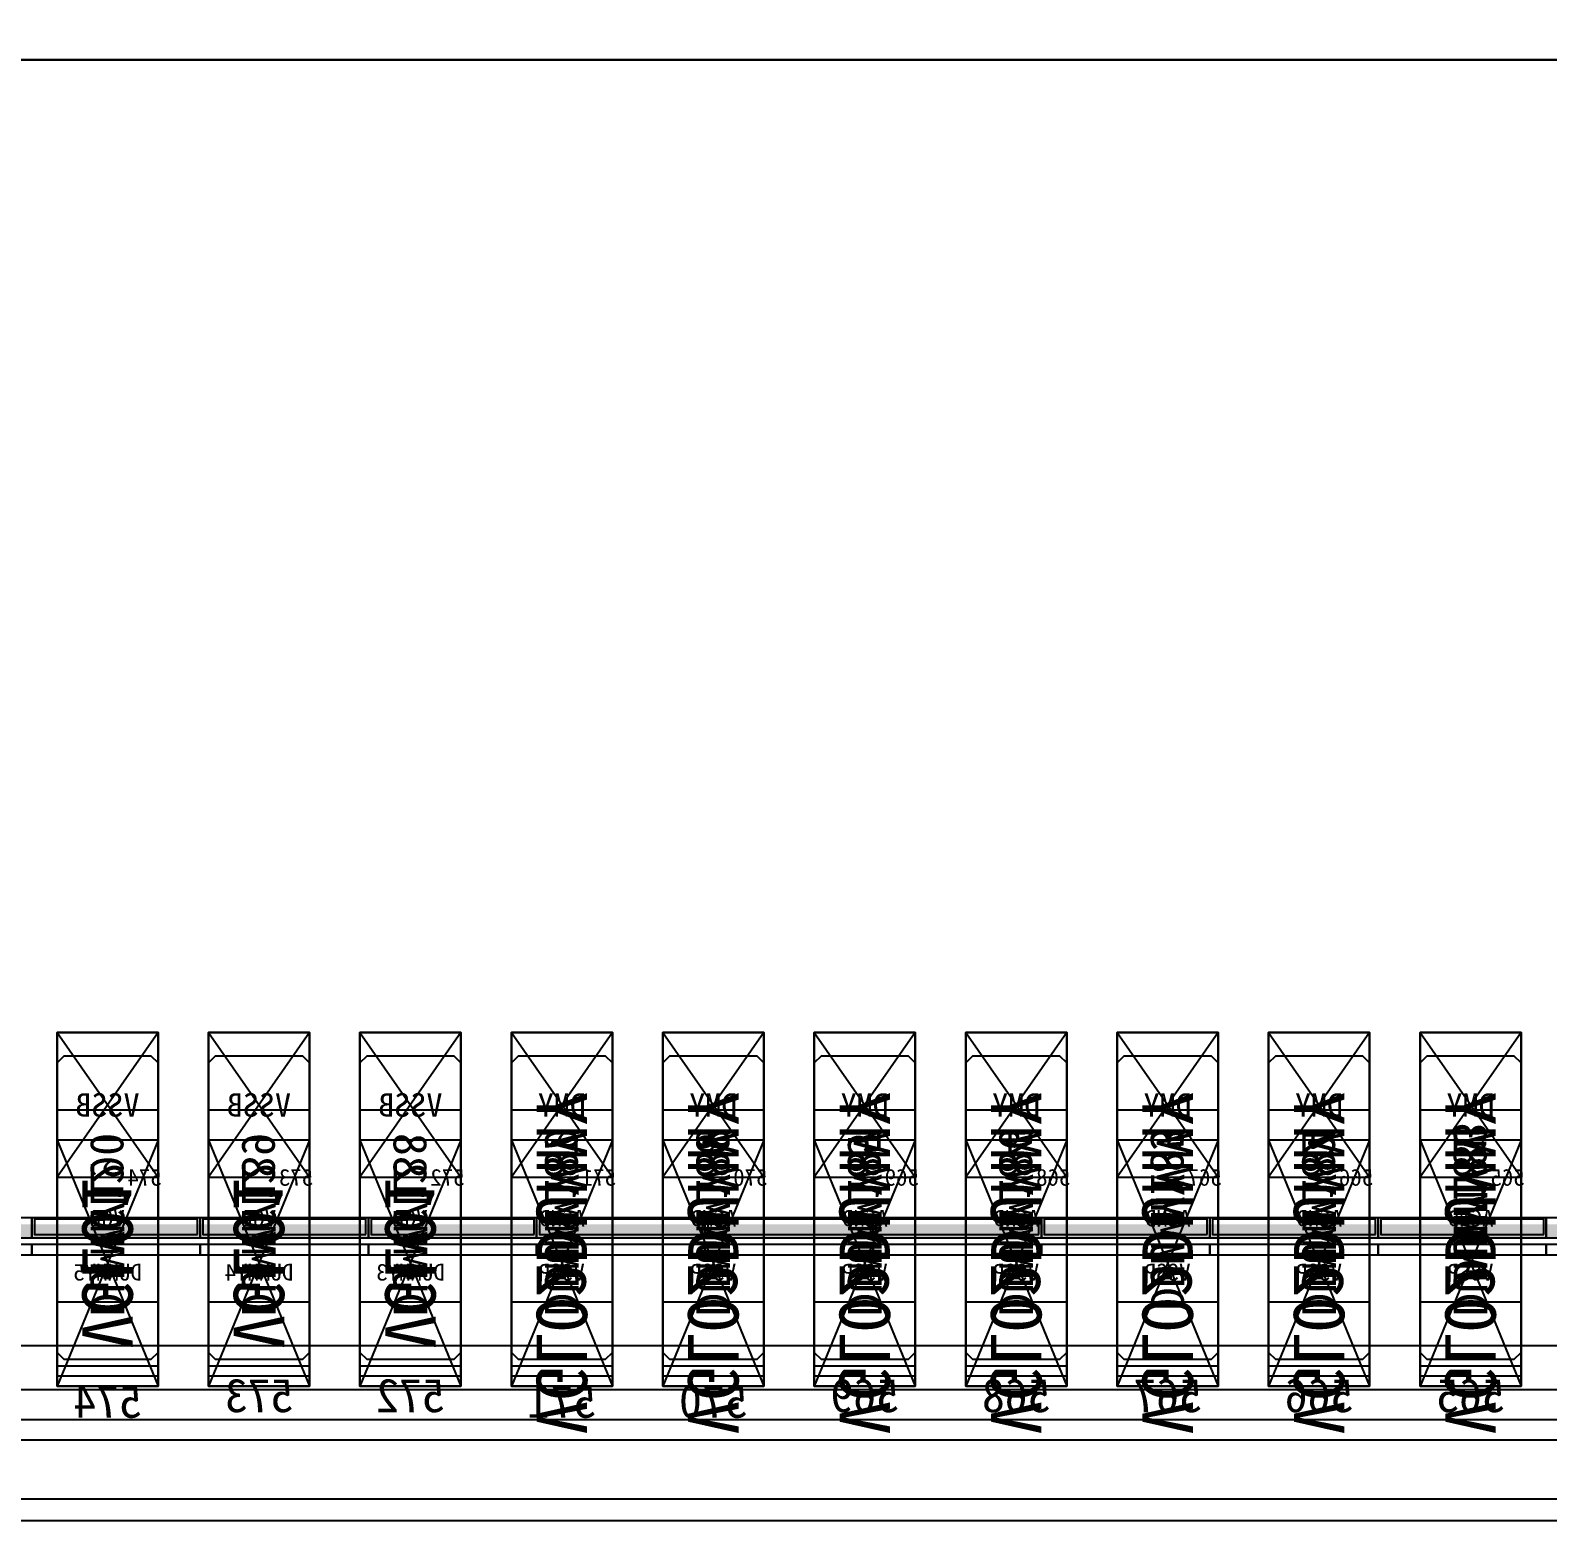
# Model space of a CAD drawing. Header units: millimetres. Extents: x 427 to 2444, y 137 to 817.
# Drawn here: x 1123.4964 to 1123.9472, y 300.7749 to 301.2176 of the extents above; entities that cross this region are included whole.
import ezdxf
from ezdxf.enums import TextEntityAlignment as Align

# ---------------------------------------------------------------- set-up
doc = ezdxf.new("R2010")
doc.units = ezdxf.units.MM
for name, color, linetype in [('L0', 211, 'Continuous'), ('L102', 91, 'Continuous'), ('L114', 213, 'Continuous'), ('L240', 60, 'Continuous'), ('L241', 200, 'Continuous'), ('L242', 51, 'Continuous'), ('L245', 53, 'Continuous'), ('L246', 93, 'Continuous'), ('L59', 140, 'Continuous'), ('L63', 4, 'Continuous'), ('L98', 150, 'Continuous')]:
    doc.layers.add(name, color=color, linetype=linetype)
doc.styles.add('txt', font='simhei.ttf')

# ---------------------------------------------------------------- blocks, each defined once
blk = doc.blocks.new('HX8394_F_PAD')
at = {"layer": 'L0'}
blk.add_lwpolyline([(-13.86, -0.4025), (-13.86, 0.4025), (13.86, 0.4025), (13.86, -0.4025), (-13.86, -0.4025)], close=True, dxfattribs=at)
at = {"layer": 'L241'}
blk.add_lwpolyline([(-13.9, -0.435), (-13.9, 0.435), (13.9, 0.435), (13.9, -0.435), (-13.9, -0.435)], close=True, dxfattribs=at)
at = {"layer": 'L242'}
for points in [[(11.7095, -0.3935), (11.7075, -0.3915), (11.7075, -0.3055), (11.7095, -0.3035), (11.7355, -0.3035), (11.7375, -0.3055), (11.7375, -0.3915), (11.7355, -0.3935), (11.7095, -0.3935)], [(11.7545, -0.3935), (11.7525, -0.3915), (11.7525, -0.3055), (11.7545, -0.3035), (11.7805, -0.3035), (11.7825, -0.3055), (11.7825, -0.3915), (11.7805, -0.3935), (11.7545, -0.3935)], [(11.7995, -0.3935), (11.7975, -0.3915), (11.7975, -0.3055), (11.7995, -0.3035), (11.8255, -0.3035), (11.8275, -0.3055), (11.8275, -0.3915), (11.8255, -0.3935), (11.7995, -0.3935)], [(11.8445, -0.3935), (11.8425, -0.3915), (11.8425, -0.3055), (11.8445, -0.3035), (11.8705, -0.3035), (11.8725, -0.3055), (11.8725, -0.3915), (11.8705, -0.3935), (11.8445, -0.3935)], [(11.8895, -0.3935), (11.8875, -0.3915), (11.8875, -0.3055), (11.8895, -0.3035), (11.9155, -0.3035), (11.9175, -0.3055), (11.9175, -0.3915), (11.9155, -0.3935), (11.8895, -0.3935)], [(11.9345, -0.3935), (11.9325, -0.3915), (11.9325, -0.3055), (11.9345, -0.3035), (11.9605, -0.3035), (11.9625, -0.3055), (11.9625, -0.3915), (11.9605, -0.3935), (11.9345, -0.3935)], [(11.9795, -0.3935), (11.9775, -0.3915), (11.9775, -0.3055), (11.9795, -0.3035), (12.0055, -0.3035), (12.0075, -0.3055), (12.0075, -0.3915), (12.0055, -0.3935), (11.9795, -0.3935)], [(12.0245, -0.3935), (12.0225, -0.3915), (12.0225, -0.3055), (12.0245, -0.3035), (12.0505, -0.3035), (12.0525, -0.3055), (12.0525, -0.3915), (12.0505, -0.3935), (12.0245, -0.3935)], [(12.0695, -0.3935), (12.0675, -0.3915), (12.0675, -0.3055), (12.0695, -0.3035), (12.0955, -0.3035), (12.0975, -0.3055), (12.0975, -0.3915), (12.0955, -0.3935), (12.0695, -0.3935)], [(12.1145, -0.3935), (12.1125, -0.3915), (12.1125, -0.3055), (12.1145, -0.3035), (12.1405, -0.3035), (12.1425, -0.3055), (12.1425, -0.3915), (12.1405, -0.3935), (12.1145, -0.3935)]]:
    blk.add_lwpolyline(points, close=True, dxfattribs=at)
at = {"layer": 'L240', "style": 'txt'}
for s, p in [('DUMMY83', (11.7225, -0.346834)), ('DUMMY84', (11.7675, -0.3485)), ('DUMMY85', (11.8125, -0.3485)), ('DUMMY86', (11.8575, -0.3485)), ('DUMMY87', (11.9025, -0.3485)), ('DUMMY88', (11.9475, -0.3485)), ('DUMMY89', (11.9925, -0.3485)), ('VGL2', (12.0375, -0.3485)), ('VGL2', (12.0825, -0.3485)), ('VGL2', (12.1275, -0.3485))]:
    blk.add_text(s, height=0.01, rotation=90, dxfattribs=at).set_placement(p, align=Align.MIDDLE_CENTER)
blk = doc.blocks.new('NTBUMP_73X30')
at = {"color": 5, "linetype": 'Continuous'}
blk.add_lwpolyline([(-0.015, 0.04), (0.015, -0.033), (0.015, 0.04), (-0.015, -0.033)], dxfattribs=at)
at = {"layer": 'L242', "color": 5}
blk.add_lwpolyline([(-0.015, -0.033), (-0.015, 0.04), (0.015, 0.04), (0.015, -0.033), (-0.015, -0.033)], close=True, dxfattribs=at)
blk = doc.blocks.new('ILI9881C_AA_NTBUMP_PM_875UM')
at = {"layer": 'L241'}
blk.add_lwpolyline([(-13.92, -0.4375), (-13.92, 0.4375), (13.92, 0.4375), (13.92, -0.4375), (-13.92, -0.4375)], close=True, dxfattribs=at)
for p in [(11.7225, -0.3645), (11.7675, -0.3645), (11.8125, -0.3645), (11.8575, -0.3645), (11.9025, -0.3645), (11.9475, -0.3645), (11.9925, -0.3645), (12.0375, -0.3645), (12.0825, -0.3645), (12.1275, -0.3645)]:
    blk.add_blockref('NTBUMP_73X30', p)
at = {"layer": 'L246', "style": 'txt'}
for s, p in [('VGLO2DUMMY', (11.7225, -0.361)), ('VGLO2DUMMY', (11.7675, -0.361)), ('VGLO2DUMMY', (11.8125, -0.361)), ('VGLO2DUMMY', (11.8575, -0.361)), ('VGLO2DUMMY', (11.9025, -0.361)), ('VGLO2DUMMY', (11.9475, -0.361)), ('VGLO2DUMMY', (11.9925, -0.361)), ('VGLO1', (12.0375, -0.361)), ('VGLO1', (12.0825, -0.361)), ('VGLO1', (12.1275, -0.361))]:
    blk.add_text(s, height=0.015, rotation=90, dxfattribs=at).set_placement(p, align=Align.MIDDLE_CENTER)
for s, p in [('565', (11.7225, -0.400279)), ('566', (11.7675, -0.400279)), ('567', (11.8125, -0.400279)), ('568', (11.8575, -0.400279)), ('569', (11.9025, -0.400279)), ('572', (12.0375, -0.400279)), ('573', (12.0825, -0.400279)), ('570', (11.9475, -0.401945)), ('571', (11.9925, -0.401945)), ('574', (12.1275, -0.401945))]:
    blk.add_text(s, height=0.01, dxfattribs=at).set_placement(p, align=Align.MIDDLE_CENTER)
blk = doc.blocks.new('INPUT_BUMP')
at = {"layer": 'L102'}
for points in [[(0.014, 0.04), (0.014, 0.041), (0.015, 0.041), (0.015, 0.04), (0.014, 0.04)], [(0.015, 0.04), (0.015, 0.041), (0.016, 0.041), (0.016, 0.04), (0.015, 0.04)], [(0.014, 0.039), (0.014, 0.04), (0.015, 0.04), (0.015, 0.039), (0.014, 0.039)], [(0.015, 0.039), (0.015, 0.04), (0.016, 0.04), (0.016, 0.039), (0.015, 0.039)]]:
    blk.add_lwpolyline(points, close=True, dxfattribs=at)
at = {"layer": 'L242'}
blk.add_lwpolyline([(0, 0.01), (0, 0.08), (0.03, 0.08), (0.03, 0.01), (0, 0.01)], close=True, dxfattribs=at)
blk = doc.blocks.new('JD9365Z_PAD_20170829_Y880')
at = {"layer": 'L241'}
blk.add_lwpolyline([(-13.95, -0.41), (-13.95, 0.41), (13.95, 0.41), (13.95, -0.41), (-13.95, -0.41)], close=True, dxfattribs=at)
at = {"row_count": 1, "column_count": 554, "row_spacing": 0.08, "column_spacing": 0.045}
blk.add_blockref('INPUT_BUMP', (-12.4575, -0.401), dxfattribs=at)
at = {"layer": 'L240', "style": 'txt'}
for s, p in [('VSSP', (11.7225, -0.360167)), ('VSSP', (11.7675, -0.360167)), ('VSSP', (11.8125, -0.360167)), ('VSSP', (11.8575, -0.360167)), ('VSSP', (11.9025, -0.360167)), ('VSSP', (11.9475, -0.360167)), ('VSSP', (11.9925, -0.360167)), ('DUMMY3', (12.0375, -0.360167)), ('DUMMY4', (12.0825, -0.360167)), ('DUMMY5', (12.1275, -0.360167))]:
    blk.add_text(s, height=0.005, dxfattribs=at).set_placement(p, align=Align.MIDDLE_CENTER)
blk = doc.blocks.new('NV3052C3P_BUMP_ORI_20190911')
at = {"layer": 'L241'}
blk.add_lwpolyline([(-13.8, -0.398), (-13.8, 0.398), (13.8, 0.398), (13.8, -0.398), (-13.8, -0.398)], close=True, dxfattribs=at)
at = {"layer": 'L242'}
for points in [[(11.7075, -0.385), (11.7075, -0.337), (11.7375, -0.337), (11.7375, -0.385), (11.7075, -0.385)], [(11.7525, -0.385), (11.7525, -0.337), (11.7825, -0.337), (11.7825, -0.385), (11.7525, -0.385)], [(11.7975, -0.385), (11.7975, -0.337), (11.8275, -0.337), (11.8275, -0.385), (11.7975, -0.385)], [(11.8425, -0.385), (11.8425, -0.337), (11.8725, -0.337), (11.8725, -0.385), (11.8425, -0.385)], [(11.8875, -0.385), (11.8875, -0.337), (11.9175, -0.337), (11.9175, -0.385), (11.8875, -0.385)], [(11.9325, -0.385), (11.9325, -0.337), (11.9625, -0.337), (11.9625, -0.385), (11.9325, -0.385)], [(11.9775, -0.385), (11.9775, -0.337), (12.0075, -0.337), (12.0075, -0.385), (11.9775, -0.385)], [(12.0225, -0.385), (12.0225, -0.337), (12.0525, -0.337), (12.0525, -0.385), (12.0225, -0.385)], [(12.0675, -0.385), (12.0675, -0.337), (12.0975, -0.337), (12.0975, -0.385), (12.0675, -0.385)], [(12.1125, -0.385), (12.1125, -0.337), (12.1425, -0.337), (12.1425, -0.385), (12.1125, -0.385)]]:
    blk.add_lwpolyline(points, close=True, dxfattribs=at)
at = {"layer": 'L245', "style": 'txt'}
for s, p in [('AGND', (11.722473, -0.360167)), ('AGND', (11.767473, -0.360167)), ('AGND', (11.812473, -0.360167)), ('AGND', (11.857473, -0.360167)), ('AGND', (11.902473, -0.360167)), ('AGND', (11.947473, -0.360167)), ('AGND', (11.992473, -0.360167)), ('VGL', (12.037473, -0.360167)), ('VGL', (12.082473, -0.360167)), ('VGL', (12.127473, -0.360167))]:
    blk.add_text(s, height=0.005, dxfattribs=at).set_placement(p, align=Align.MIDDLE_CENTER)
blk = doc.blocks.new('BUMP_30_76')
at = {"layer": 'L242'}
blk.add_lwpolyline([(-0.015, -0.0195), (-0.015, 0.0565), (0.015, 0.0565), (0.015, -0.0195), (-0.015, -0.0195)], close=True, dxfattribs=at)
blk = doc.blocks.new('FL11283_A_OTHER')
at = {"layer": 'L102'}
blk.add_lwpolyline([(0, 0), (0, 0.41), (13.86, 0.41), (13.86, 0), (0, 0)], close=True, dxfattribs=at)
at = {"layer": 'L241'}
blk.add_lwpolyline([(-13.86, -0.41), (-13.86, 0.41), (13.86, 0.41), (13.86, 0.404), (-13.854, 0.404), (-13.854, -0.404), (13.854, -0.404), (13.854, 0.404), (13.86, 0.404), (13.86, -0.41), (-13.86, -0.41)], close=True, dxfattribs=at)
at = {"layer": 'L59'}
for points in [[(-13.86, -0.41), (-13.86, 0.41), (13.86, 0.41), (13.86, -0.41), (-13.86, -0.41)], [(0, -0.41), (0, 0), (13.86, 0), (13.86, -0.41), (0, -0.41)]]:
    blk.add_lwpolyline(points, close=True, dxfattribs=at)
for p in [(11.7225, -0.3685), (11.7675, -0.3685), (11.8125, -0.3685), (11.8575, -0.3685), (11.9025, -0.3685), (11.9475, -0.3685), (11.9925, -0.3685), (12.0375, -0.3685), (12.0825, -0.3685), (12.1275, -0.3685)]:
    blk.add_blockref('BUMP_30_76', p)
at = {"layer": 'L102', "style": 'txt'}
for s, p in [('DUMMY181', (11.7225, -0.346)), ('DUMMY182', (11.7675, -0.346)), ('DUMMY183', (11.8125, -0.344334)), ('DUMMY184', (11.8575, -0.346)), ('DUMMY185', (11.9025, -0.346)), ('DUMMY186', (11.9475, -0.346)), ('DUMMY187', (11.9925, -0.346)), ('DUMMY188', (12.0375, -0.346)), ('DUMMY189', (12.0825, -0.346)), ('DUMMY190', (12.1275, -0.346))]:
    blk.add_text(s, height=0.01, rotation=90, dxfattribs=at).set_placement(p, align=Align.MIDDLE_CENTER)
blk = doc.blocks.new('GC9702_ANALOG_PAD_BUMP')
at = {"color": 5, "linetype": 'Continuous'}
blk.add_lwpolyline([(-0.015, 0.0215), (0.015, -0.0215), (0.015, 0.0215), (-0.015, -0.0215)], dxfattribs=at)
at = {"layer": 'L242', "color": 5}
blk.add_lwpolyline([(-0.015, -0.0215), (-0.015, 0.0215), (0.015, 0.0215), (0.015, -0.0215), (-0.015, -0.0215)], close=True, dxfattribs=at)
blk = doc.blocks.new('GC9702_BUMP_NOCOMPENSATION')
at = {"layer": 'L114'}
for points in [[(11.65, -0.38), (11.65, -0.374), (11.7, -0.374), (11.7, -0.38), (11.65, -0.38)], [(11.65, -0.38), (11.65, -0.374), (11.7, -0.374), (11.7, -0.38), (11.65, -0.38)], [(11.7, -0.38), (11.7, -0.374), (11.75, -0.374), (11.75, -0.38), (11.7, -0.38)], [(11.7, -0.38), (11.7, -0.374), (11.75, -0.374), (11.75, -0.38), (11.7, -0.38)], [(11.75, -0.38), (11.75, -0.374), (11.8, -0.374), (11.8, -0.38), (11.75, -0.38)], [(11.75, -0.38), (11.75, -0.374), (11.8, -0.374), (11.8, -0.38), (11.75, -0.38)], [(11.8, -0.38), (11.8, -0.374), (11.85, -0.374), (11.85, -0.38), (11.8, -0.38)], [(11.8, -0.38), (11.8, -0.374), (11.85, -0.374), (11.85, -0.38), (11.8, -0.38)], [(11.85, -0.38), (11.85, -0.374), (11.9, -0.374), (11.9, -0.38), (11.85, -0.38)], [(11.85, -0.38), (11.85, -0.374), (11.9, -0.374), (11.9, -0.38), (11.85, -0.38)], [(11.9, -0.38), (11.9, -0.374), (11.95, -0.374), (11.95, -0.38), (11.9, -0.38)], [(11.9, -0.38), (11.9, -0.374), (11.95, -0.374), (11.95, -0.38), (11.9, -0.38)], [(11.95, -0.38), (11.95, -0.374), (12, -0.374), (12, -0.38), (11.95, -0.38)], [(11.95, -0.38), (11.95, -0.374), (12, -0.374), (12, -0.38), (11.95, -0.38)], [(12, -0.38), (12, -0.374), (12.05, -0.374), (12.05, -0.38), (12, -0.38)], [(12, -0.38), (12, -0.374), (12.05, -0.374), (12.05, -0.38), (12, -0.38)], [(12.05, -0.38), (12.05, -0.374), (12.1, -0.374), (12.1, -0.38), (12.05, -0.38)], [(12.05, -0.38), (12.05, -0.374), (12.1, -0.374), (12.1, -0.38), (12.05, -0.38)], [(12.1, -0.38), (12.1, -0.374), (12.15, -0.374), (12.15, -0.38), (12.1, -0.38)], [(12.1, -0.38), (12.1, -0.374), (12.15, -0.374), (12.15, -0.38), (12.1, -0.38)], [(12.15, -0.38), (12.15, -0.374), (12.2, -0.374), (12.2, -0.38), (12.15, -0.38)], [(12.15, -0.38), (12.15, -0.374), (12.2, -0.374), (12.2, -0.38), (12.15, -0.38)], [(11.70074, -0.379), (11.70074, -0.37443), (11.74918, -0.37443), (11.74918, -0.379), (11.70074, -0.379)], [(11.70074, -0.379), (11.70074, -0.37443), (11.74918, -0.37443), (11.74918, -0.379), (11.70074, -0.379)], [(11.75074, -0.379), (11.75074, -0.37443), (11.79918, -0.37443), (11.79918, -0.379), (11.75074, -0.379)], [(11.75074, -0.379), (11.75074, -0.37443), (11.79918, -0.37443), (11.79918, -0.379), (11.75074, -0.379)], [(11.80074, -0.379), (11.80074, -0.37443), (11.84918, -0.37443), (11.84918, -0.379), (11.80074, -0.379)], [(11.80074, -0.379), (11.80074, -0.37443), (11.84918, -0.37443), (11.84918, -0.379), (11.80074, -0.379)], [(11.85074, -0.379), (11.85074, -0.37443), (11.89918, -0.37443), (11.89918, -0.379), (11.85074, -0.379)], [(11.85074, -0.379), (11.85074, -0.37443), (11.89918, -0.37443), (11.89918, -0.379), (11.85074, -0.379)], [(11.90074, -0.379), (11.90074, -0.37443), (11.94918, -0.37443), (11.94918, -0.379), (11.90074, -0.379)], [(11.90074, -0.379), (11.90074, -0.37443), (11.94918, -0.37443), (11.94918, -0.379), (11.90074, -0.379)], [(11.95074, -0.379), (11.95074, -0.37443), (11.99918, -0.37443), (11.99918, -0.379), (11.95074, -0.379)], [(11.95074, -0.379), (11.95074, -0.37443), (11.99918, -0.37443), (11.99918, -0.379), (11.95074, -0.379)], [(12.00074, -0.379), (12.00074, -0.37443), (12.04918, -0.37443), (12.04918, -0.379), (12.00074, -0.379)], [(12.00074, -0.379), (12.00074, -0.37443), (12.04918, -0.37443), (12.04918, -0.379), (12.00074, -0.379)], [(12.05074, -0.379), (12.05074, -0.37443), (12.09918, -0.37443), (12.09918, -0.379), (12.05074, -0.379)], [(12.05074, -0.379), (12.05074, -0.37443), (12.09918, -0.37443), (12.09918, -0.379), (12.05074, -0.379)], [(12.10074, -0.379), (12.10074, -0.37443), (12.14918, -0.37443), (12.14918, -0.379), (12.10074, -0.379)], [(12.10074, -0.379), (12.10074, -0.37443), (12.14918, -0.37443), (12.14918, -0.379), (12.10074, -0.379)]]:
    blk.add_lwpolyline(points, close=True, dxfattribs=at)
at = {"layer": 'L114', "const_width": 0.004}
for points in [[(11.65, -0.378), (11.7, -0.378)], [(11.65, -0.378), (11.7, -0.378)], [(11.65, -0.378), (11.7, -0.378)], [(11.65, -0.378), (11.7, -0.378)], [(11.7, -0.378), (11.75, -0.378)], [(11.7, -0.378), (11.75, -0.378)], [(11.7, -0.378), (11.75, -0.378)], [(11.7, -0.378), (11.75, -0.378)], [(11.75, -0.378), (11.8, -0.378)], [(11.75, -0.378), (11.8, -0.378)], [(11.75, -0.378), (11.8, -0.378)], [(11.75, -0.378), (11.8, -0.378)], [(11.8, -0.378), (11.85, -0.378)], [(11.8, -0.378), (11.85, -0.378)], [(11.8, -0.378), (11.85, -0.378)], [(11.8, -0.378), (11.85, -0.378)], [(11.85, -0.378), (11.9, -0.378)], [(11.85, -0.378), (11.9, -0.378)], [(11.85, -0.378), (11.9, -0.378)], [(11.85, -0.378), (11.9, -0.378)], [(11.9, -0.378), (11.95, -0.378)], [(11.9, -0.378), (11.95, -0.378)], [(11.9, -0.378), (11.95, -0.378)], [(11.9, -0.378), (11.95, -0.378)], [(11.95, -0.378), (12, -0.378)], [(11.95, -0.378), (12, -0.378)], [(11.95, -0.378), (12, -0.378)], [(11.95, -0.378), (12, -0.378)], [(12, -0.378), (12.05, -0.378)], [(12, -0.378), (12.05, -0.378)], [(12, -0.378), (12.05, -0.378)], [(12, -0.378), (12.05, -0.378)], [(12.05, -0.378), (12.1, -0.378)], [(12.05, -0.378), (12.1, -0.378)], [(12.05, -0.378), (12.1, -0.378)], [(12.05, -0.378), (12.1, -0.378)], [(12.1, -0.378), (12.15, -0.378)], [(12.1, -0.378), (12.15, -0.378)], [(12.1, -0.378), (12.15, -0.378)], [(12.1, -0.378), (12.15, -0.378)], [(12.15, -0.378), (12.2, -0.378)], [(12.15, -0.378), (12.2, -0.378)], [(12.15, -0.378), (12.2, -0.378)], [(12.15, -0.378), (12.2, -0.378)]]:
    blk.add_lwpolyline(points, dxfattribs=at)
at = {"layer": 'L241'}
for points in [[(11.65, -0.385), (11.65, -0.382), (11.7, -0.382), (11.7, -0.385), (11.65, -0.385)], [(11.65, -0.385), (11.65, -0.382), (11.7, -0.382), (11.7, -0.385), (11.65, -0.385)], [(11.7, -0.385), (11.7, -0.382), (11.75, -0.382), (11.75, -0.385), (11.7, -0.385)], [(11.7, -0.385), (11.7, -0.382), (11.75, -0.382), (11.75, -0.385), (11.7, -0.385)], [(11.75, -0.385), (11.75, -0.382), (11.8, -0.382), (11.8, -0.385), (11.75, -0.385)], [(11.75, -0.385), (11.75, -0.382), (11.8, -0.382), (11.8, -0.385), (11.75, -0.385)], [(11.8, -0.385), (11.8, -0.382), (11.85, -0.382), (11.85, -0.385), (11.8, -0.385)], [(11.8, -0.385), (11.8, -0.382), (11.85, -0.382), (11.85, -0.385), (11.8, -0.385)], [(11.85, -0.385), (11.85, -0.382), (11.9, -0.382), (11.9, -0.385), (11.85, -0.385)], [(11.85, -0.385), (11.85, -0.382), (11.9, -0.382), (11.9, -0.385), (11.85, -0.385)], [(11.9, -0.385), (11.9, -0.382), (11.95, -0.382), (11.95, -0.385), (11.9, -0.385)], [(11.9, -0.385), (11.9, -0.382), (11.95, -0.382), (11.95, -0.385), (11.9, -0.385)], [(11.95, -0.385), (11.95, -0.382), (12, -0.382), (12, -0.385), (11.95, -0.385)], [(11.95, -0.385), (11.95, -0.382), (12, -0.382), (12, -0.385), (11.95, -0.385)], [(12, -0.385), (12, -0.382), (12.05, -0.382), (12.05, -0.385), (12, -0.385)], [(12, -0.385), (12, -0.382), (12.05, -0.382), (12.05, -0.385), (12, -0.385)], [(12.05, -0.385), (12.05, -0.382), (12.1, -0.382), (12.1, -0.385), (12.05, -0.385)], [(12.05, -0.385), (12.05, -0.382), (12.1, -0.382), (12.1, -0.385), (12.05, -0.385)], [(12.1, -0.385), (12.1, -0.382), (12.15, -0.382), (12.15, -0.385), (12.1, -0.385)], [(12.1, -0.385), (12.1, -0.382), (12.15, -0.382), (12.15, -0.385), (12.1, -0.385)], [(12.15, -0.385), (12.15, -0.382), (12.2, -0.382), (12.2, -0.385), (12.15, -0.385)], [(12.15, -0.385), (12.15, -0.382), (12.2, -0.382), (12.2, -0.385), (12.15, -0.385)]]:
    blk.add_lwpolyline(points, close=True, dxfattribs=at)
at = {"row_count": 1, "column_count": 554, "row_spacing": 0.043, "column_spacing": 0.045}
blk.add_blockref('GC9702_ANALOG_PAD_BUMP', (-12.4425, -0.3405), dxfattribs=at)
at = {"layer": 'L114', "style": 'txt'}
for s, p in [('565', (11.7115, -0.362)), ('566', (11.7565, -0.362)), ('567', (11.8015, -0.362)), ('568', (11.8465, -0.362)), ('569', (11.8915, -0.362)), ('570', (11.9365, -0.362)), ('571', (11.9815, -0.362)), ('572', (12.0265, -0.362)), ('573', (12.0715, -0.362)), ('574', (12.1165, -0.362))]:
    blk.add_text(s, height=0.005, dxfattribs=at).set_placement(p, align=Align.MIDDLE_CENTER)
at = {"layer": 'L98', "style": 'txt'}
for s, p in [('DMY', (11.7225, -0.3405)), ('DMY', (11.7675, -0.3405)), ('DMY', (11.8125, -0.3405)), ('DMY', (11.8575, -0.3405)), ('DMY', (11.9025, -0.3405)), ('DMY', (11.9475, -0.3405)), ('DMY', (11.9925, -0.3405)), ('VSSB', (12.0375, -0.3405)), ('VSSB', (12.0825, -0.3405)), ('VSSB', (12.1275, -0.3405))]:
    blk.add_text(s, height=0.007, dxfattribs=at).set_placement(p, align=Align.MIDDLE_CENTER)
blk = doc.blocks.new('IC_GDS_ALL')
for name, p in [('ILI9881C_AA_NTBUMP_PM_875UM', (0, 0)), ('HX8394_F_PAD', (0, 0.004)), ('GC9702_BUMP_NOCOMPENSATION', (0, 0.0265)), ('NV3052C3P_BUMP_ORI_20190911', (0, 0.0125)), ('JD9365Z_PAD_20170829_Y880', (0, -0.0035)), ('FL11283_A_OTHER', (0, -0.0035))]:
    blk.add_blockref(name, p)
blk = doc.blocks.new('INPUT_PAD')
at = {"layer": 'L63'}
blk.add_lwpolyline([(0.01, -0.043), (0.01, 0.062), (0.04, 0.062), (0.04, -0.043), (0.01, -0.043)], close=True, dxfattribs=at)
blk = doc.blocks.new('IC_PAD_ALL')
at = {"row_count": 1, "column_count": 554, "row_spacing": 0.109, "column_spacing": 0.045}
blk.add_blockref('INPUT_PAD', (1.18, 0), dxfattribs=at)
blk = doc.blocks.new('IC_ALL')
at = {"yscale": -1, "rotation": 180}
blk.add_blockref('IC_GDS_ALL', (14, 0.4375), dxfattribs=at)
blk.add_blockref('IC_PAD_ALL', (0.3525, 0.083))
blk = doc.blocks.new('IC_FPC_OLB_ALL')
blk.add_blockref('IC_ALL', (1.188, 1.0245))

msp = doc.modelspace()

# ---------------------------------------------------------------- block references
msp.add_blockref('IC_FPC_OLB_ALL', (1120.45883, 299.75037))

doc.saveas('drawing.dxf')
